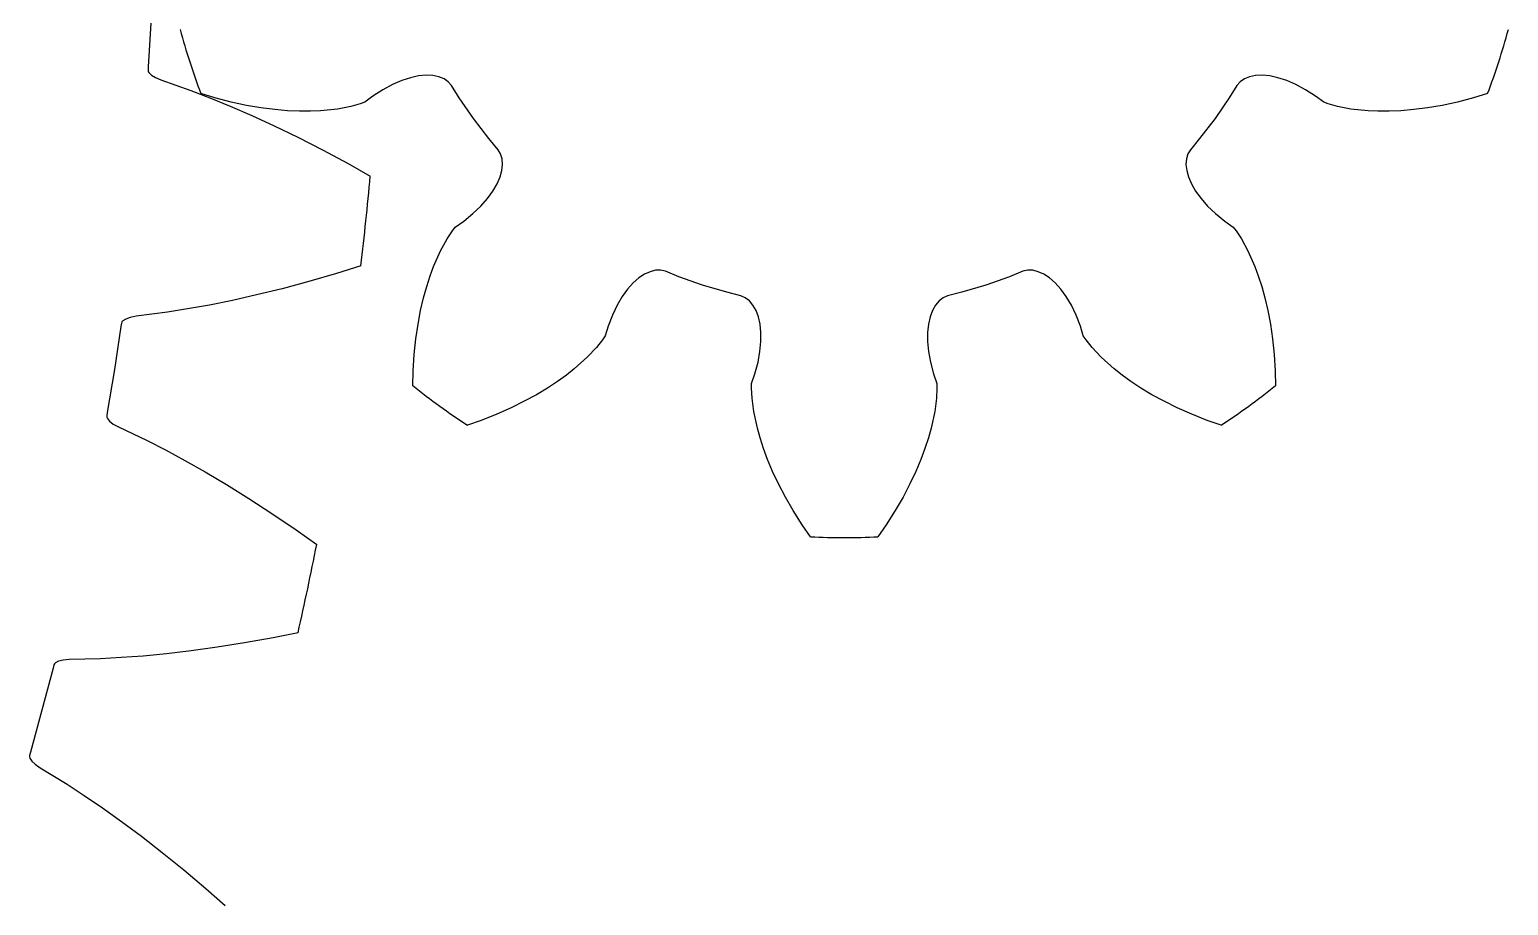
# Model space of a CAD drawing. Extents: x -300 to 395, y -300 to 300.
# Drawn here: x 270 to 394.7, y -89.1 to -15.2 of the extents above; entities that cross this region are included whole.
import ezdxf

# ---------------------------------------------------------------- set-up
doc = ezdxf.new("R2010")
doc.units = 0

msp = doc.modelspace()

# ---------------------------------------------------------------- linework, layer by layer
at = {"layer": 'layer0'}
for p, q in [((300.6, -19.85), (299.79, -20.29)), ((301.38, -19.52), (300.6, -19.85)), ((302.12, -19.28), (301.38, -19.52)), ((302.8, -19.13), (302.12, -19.28)), ((303.44, -19.07), (302.8, -19.13)), ((304.01, -19.1), (303.44, -19.07)), ((304.52, -19.21), (304.01, -19.1)), ((304.95, -19.38), (304.52, -19.21)), ((305.31, -19.63), (304.95, -19.38)), ((305.58, -19.94), (305.31, -19.63)), ((306.23, -20.97), (305.58, -19.94)), ((371.84, -19.94), (371.19, -20.97)), ((372.11, -19.63), (371.84, -19.94)), ((372.47, -19.38), (372.11, -19.63)), ((372.9, -19.21), (372.47, -19.38)), ((373.41, -19.1), (372.9, -19.21)), ((373.98, -19.07), (373.41, -19.1)), ((374.62, -19.13), (373.98, -19.07)), ((375.3, -19.28), (374.62, -19.13)), ((376.04, -19.52), (375.3, -19.28)), ((376.82, -19.85), (376.04, -19.52)), ((377.63, -20.29), (376.82, -19.85)), ((285.61, -20.98), (284.43, -20.62)), ((286.98, -21.33), (285.61, -20.98)), ((298.95, -20.84), (298.26, -21.35)), ((299.79, -20.29), (298.95, -20.84)), ((307.43, -22.72), (306.23, -20.97)), ((371.19, -20.97), (369.99, -22.72)), ((378.47, -20.84), (377.63, -20.29)), ((379.16, -21.35), (378.47, -20.84)), ((391.81, -20.98), (390.44, -21.33)), ((392.99, -20.62), (391.81, -20.98)), ((288.27, -21.61), (286.98, -21.33)), ((289.5, -21.82), (288.27, -21.61)), ((290.66, -21.96), (289.5, -21.82)), ((291.74, -22.06), (290.66, -21.96)), ((292.75, -22.1), (291.74, -22.06)), ((293.67, -22.1), (292.75, -22.1)), ((294.52, -22.07), (293.67, -22.1)), ((295.97, -21.92), (294.52, -22.07)), ((297.09, -21.71), (295.97, -21.92)), ((297.88, -21.49), (297.09, -21.71)), ((298.26, -21.35), (297.88, -21.49)), ((379.54, -21.49), (379.16, -21.35)), ((380.33, -21.71), (379.54, -21.49)), ((381.45, -21.92), (380.33, -21.71)), ((382.9, -22.07), (381.45, -21.92)), ((383.74, -22.1), (382.9, -22.07)), ((384.67, -22.1), (383.74, -22.1)), ((385.68, -22.06), (384.67, -22.1)), ((386.76, -21.96), (385.68, -22.06)), ((387.92, -21.82), (386.76, -21.96)), ((389.15, -21.61), (387.92, -21.82)), ((390.44, -21.33), (389.15, -21.61)), ((308.73, -24.41), (307.43, -22.72)), ((369.99, -22.72), (368.69, -24.41)), ((309.51, -25.35), (308.73, -24.41)), ((368.69, -24.41), (367.91, -25.35)), ((309.72, -25.7), (309.51, -25.35)), ((309.84, -26.12), (309.72, -25.7)), ((309.88, -26.59), (309.84, -26.12)), ((367.58, -26.12), (367.54, -26.59)), ((367.7, -25.7), (367.58, -26.12)), ((367.91, -25.35), (367.7, -25.7)), ((309.67, -27.65), (309.82, -27.1)), ((309.82, -27.1), (309.88, -26.59)), ((367.54, -26.59), (367.6, -27.1)), ((367.6, -27.1), (367.75, -27.65)), ((309.07, -28.85), (309.42, -28.24)), ((309.42, -28.24), (309.67, -27.65)), ((367.75, -27.65), (368, -28.24)), ((368, -28.24), (368.35, -28.85)), ((308.05, -30.11), (308.61, -29.47)), ((308.61, -29.47), (309.07, -28.85)), ((368.35, -28.85), (368.81, -29.47)), ((368.81, -29.47), (369.37, -30.11)), ((306.61, -31.37), (307.38, -30.74)), ((307.38, -30.74), (308.05, -30.11)), ((369.37, -30.11), (370.04, -30.74)), ((370.04, -30.74), (370.81, -31.37)), ((305.2, -32.88), (305.65, -32.19)), ((305.65, -32.19), (305.9, -31.87)), ((305.9, -31.87), (306.61, -31.37)), ((370.81, -31.37), (371.52, -31.87)), ((371.52, -31.87), (371.77, -32.19)), ((371.77, -32.19), (372.22, -32.88)), ((304.66, -33.87), (305.2, -32.88)), ((372.22, -32.88), (372.76, -33.87)), ((304.07, -35.21), (304.66, -33.87)), ((372.76, -33.87), (373.35, -35.21)), ((303.49, -36.88), (303.77, -36)), ((303.77, -36), (304.07, -35.21)), ((321.38, -36.16), (320.91, -36.58)), ((321.86, -35.85), (321.38, -36.16)), ((322.33, -35.64), (321.86, -35.85)), ((322.79, -35.52), (322.33, -35.64)), ((323.22, -35.51), (322.79, -35.52)), ((323.63, -35.6), (323.22, -35.51)), ((324.76, -36.06), (323.63, -35.6)), ((326.76, -36.77), (324.76, -36.06)), ((352.66, -36.06), (350.66, -36.77)), ((353.79, -35.6), (352.66, -36.06)), ((354.2, -35.51), (353.79, -35.6)), ((354.63, -35.52), (354.2, -35.51)), ((355.08, -35.64), (354.63, -35.52)), ((355.56, -35.85), (355.08, -35.64)), ((356.03, -36.16), (355.56, -35.85)), ((356.51, -36.58), (356.03, -36.16)), ((373.35, -35.21), (373.64, -36)), ((373.64, -36), (373.93, -36.88)), ((303.22, -37.85), (303.49, -36.88)), ((320.44, -37.1), (319.98, -37.73)), ((320.91, -36.58), (320.44, -37.1)), ((328.8, -37.37), (326.76, -36.77)), ((329.99, -37.67), (328.8, -37.37)), ((348.62, -37.37), (347.43, -37.67)), ((350.66, -36.77), (348.62, -37.37)), ((356.98, -37.1), (356.51, -36.58)), ((357.44, -37.73), (356.98, -37.1)), ((373.93, -36.88), (374.2, -37.85)), ((302.97, -38.91), (303.22, -37.85)), ((319.55, -38.46), (319.15, -39.29)), ((319.98, -37.73), (319.55, -38.46)), ((330.36, -37.83), (329.99, -37.67)), ((330.71, -38.1), (330.36, -37.83)), ((331.01, -38.45), (330.71, -38.1)), ((331.27, -38.9), (331.01, -38.45)), ((346.41, -38.45), (346.15, -38.9)), ((346.71, -38.1), (346.41, -38.45)), ((347.06, -37.83), (346.71, -38.1)), ((347.43, -37.67), (347.06, -37.83)), ((357.87, -38.46), (357.44, -37.73)), ((358.27, -39.29), (357.87, -38.46)), ((374.2, -37.85), (374.45, -38.91)), ((302.76, -40.06), (302.97, -38.91)), ((319.15, -39.29), (318.79, -40.23)), ((331.47, -39.44), (331.27, -38.9)), ((331.61, -40.06), (331.47, -39.44)), ((345.95, -39.44), (345.81, -40.06)), ((346.15, -38.9), (345.95, -39.44)), ((358.63, -40.23), (358.27, -39.29)), ((374.45, -38.91), (374.66, -40.06)), ((302.57, -41.29), (302.76, -40.06)), ((318.53, -41.05), (318.31, -41.39)), ((318.79, -40.23), (318.53, -41.05)), ((331.68, -40.76), (331.61, -40.06)), ((331.68, -41.53), (331.68, -40.76)), ((345.81, -40.06), (345.74, -40.76)), ((345.74, -40.76), (345.74, -41.53)), ((358.88, -41.05), (358.63, -40.23)), ((359.11, -41.39), (358.88, -41.05)), ((374.66, -40.06), (374.85, -41.29)), ((302.44, -42.61), (302.57, -41.29)), ((317.8, -42.03), (317.02, -42.85)), ((318.31, -41.39), (317.8, -42.03)), ((331.44, -43.28), (331.6, -42.38)), ((331.6, -42.38), (331.68, -41.53)), ((345.74, -41.53), (345.82, -42.38)), ((345.82, -42.38), (345.98, -43.28)), ((359.62, -42.03), (359.11, -41.39)), ((360.4, -42.85), (359.62, -42.03)), ((374.85, -41.29), (374.98, -42.61)), ((302.35, -44.02), (302.44, -42.61)), ((317.02, -42.85), (315.93, -43.82)), ((331.18, -44.25), (331.44, -43.28)), ((345.98, -43.28), (346.24, -44.25)), ((361.49, -43.82), (360.4, -42.85)), ((374.98, -42.61), (375.07, -44.02)), ((302.32, -45.25), (302.35, -44.02)), ((314.52, -44.89), (313.68, -45.45)), ((315.27, -44.35), (314.52, -44.89)), ((315.93, -43.82), (315.27, -44.35)), ((330.9, -45.07), (331.18, -44.25)), ((346.24, -44.25), (346.52, -45.07)), ((362.15, -44.35), (361.49, -43.82)), ((362.9, -44.89), (362.15, -44.35)), ((363.74, -45.45), (362.9, -44.89)), ((375.07, -44.02), (375.1, -45.25)), ((312.74, -46.01), (311.72, -46.57)), ((313.68, -45.45), (312.74, -46.01)), ((330.89, -45.47), (330.9, -45.07)), ((330.93, -46.29), (330.89, -45.47)), ((346.53, -45.47), (346.49, -46.29)), ((346.52, -45.07), (346.53, -45.47)), ((364.67, -46.01), (363.74, -45.45)), ((365.7, -46.57), (364.67, -46.01)), ((310.6, -47.13), (309.39, -47.66)), ((311.72, -46.57), (310.6, -47.13)), ((331.07, -47.42), (330.93, -46.29)), ((346.49, -46.29), (346.35, -47.42)), ((366.81, -47.13), (365.7, -46.57)), ((368.03, -47.66), (366.81, -47.13)), ((308.08, -48.18), (306.92, -48.59)), ((309.39, -47.66), (308.08, -48.18)), ((331.38, -48.84), (331.07, -47.42)), ((346.35, -47.42), (346.04, -48.84)), ((369.33, -48.18), (368.03, -47.66)), ((370.5, -48.59), (369.33, -48.18)), ((331.61, -49.66), (331.38, -48.84)), ((331.9, -50.54), (331.61, -49.66)), ((345.81, -49.66), (345.52, -50.54)), ((346.04, -48.84), (345.81, -49.66)), ((332.25, -51.48), (331.9, -50.54)), ((345.52, -50.54), (345.17, -51.48)), ((332.67, -52.49), (332.25, -51.48)), ((345.17, -51.48), (344.75, -52.49)), ((333.17, -53.54), (332.67, -52.49)), ((333.75, -54.65), (333.17, -53.54)), ((344.25, -53.54), (343.67, -54.65)), ((344.75, -52.49), (344.25, -53.54)), ((334.41, -55.79), (333.75, -54.65)), ((343.67, -54.65), (343.01, -55.79)), ((335.17, -56.98), (334.41, -55.79)), ((343.01, -55.79), (342.25, -56.98)), ((335.87, -57.99), (335.17, -56.98)), ((342.25, -56.98), (341.55, -57.99))]:
    msp.add_line(p, q, dxfattribs=at)
for start, end in [(195.1954, 200.8046), (339.1954, 344.8046), (231.1954, 236.8046), (303.1954, 308.8046), (267.1954, 272.8046)]:
    msp.add_arc((338.71, 0), 58.06, start, end, dxfattribs=at)
at = {"layer": 'layer1'}
for p, q in [((280.21, -14.69), (280, -18.35)), ((280, -18.35), (279.98, -18.64)), ((279.98, -18.64), (280, -18.74)), ((280, -18.74), (280.05, -18.84)), ((280.05, -18.84), (280.26, -19.05)), ((280.26, -19.05), (280.6, -19.26)), ((280.6, -19.26), (281.06, -19.46)), ((281.06, -19.46), (283.58, -20.35)), ((283.58, -20.35), (285.2, -20.97)), ((285.2, -20.97), (286.91, -21.67)), ((286.91, -21.67), (288.72, -22.46)), ((288.72, -22.46), (290.63, -23.34)), ((290.63, -23.34), (292.62, -24.3)), ((292.62, -24.3), (294.7, -25.36)), ((294.7, -25.36), (296.86, -26.52)), ((296.86, -26.52), (298.73, -27.58)), ((295.89, -35.78), (293.53, -36.46)), ((297.94, -35.14), (295.89, -35.78)), ((291.28, -37.07), (289.13, -37.6)), ((293.53, -36.46), (291.28, -37.07)), ((285.15, -38.45), (283.32, -38.78)), ((287.09, -38.06), (285.15, -38.45)), ((289.13, -37.6), (287.09, -38.06)), ((277.78, -39.88), (277.73, -39.98)), ((277.85, -39.79), (277.78, -39.88)), ((278.09, -39.63), (277.85, -39.79)), ((278.47, -39.5), (278.09, -39.63)), ((278.97, -39.4), (278.47, -39.5)), ((281.61, -39.05), (278.97, -39.4)), ((283.32, -38.78), (281.61, -39.05)), ((277.69, -40.26), (277.14, -43.89)), ((277.73, -39.98), (277.69, -40.26)), ((277.14, -43.89), (276.54, -47.52)), ((276.54, -47.52), (276.5, -47.8)), ((276.5, -47.8), (276.51, -47.9)), ((276.51, -47.9), (276.55, -48.01)), ((276.55, -48.01), (276.73, -48.24)), ((276.73, -48.24), (277.04, -48.49)), ((277.04, -48.49), (277.49, -48.73)), ((277.49, -48.73), (279.9, -49.88)), ((279.9, -49.88), (281.44, -50.67)), ((281.44, -50.67), (283.08, -51.55)), ((283.08, -51.55), (284.8, -52.52)), ((284.8, -52.52), (286.6, -53.59)), ((286.6, -53.59), (288.48, -54.76)), ((288.48, -54.76), (290.43, -56.03)), ((290.43, -56.03), (292.46, -57.41)), ((292.46, -57.41), (294.21, -58.65)), ((292.63, -66.09), (290.53, -66.51)), ((285.81, -67.31), (283.62, -67.62)), ((288.11, -66.95), (285.81, -67.31)), ((290.53, -66.51), (288.11, -66.95)), ((272.43, -68.48), (272.17, -68.62)), ((272.81, -68.39), (272.43, -68.48)), ((273.32, -68.35), (272.81, -68.39)), ((275.98, -68.28), (273.32, -68.35)), ((277.72, -68.18), (275.98, -68.28)), ((279.57, -68.05), (277.72, -68.18)), ((281.53, -67.86), (279.57, -68.05)), ((283.62, -67.62), (281.53, -67.86)), ((271.96, -69.07), (271.03, -72.62)), ((272.03, -68.79), (271.96, -69.07)), ((272.08, -68.7), (272.03, -68.79)), ((272.17, -68.62), (272.08, -68.7)), ((271.03, -72.62), (270.06, -76.17)), ((270.06, -76.17), (269.98, -76.44)), ((269.98, -76.44), (269.98, -76.55)), ((269.98, -76.55), (270.01, -76.66)), ((270.01, -76.66), (270.17, -76.91)), ((270.17, -76.91), (270.46, -77.18)), ((270.46, -77.18), (270.88, -77.47)), ((270.88, -77.47), (273.15, -78.86)), ((273.15, -78.86), (274.6, -79.81)), ((274.6, -79.81), (276.14, -80.85)), ((276.14, -80.85), (277.75, -82)), ((277.75, -82), (279.43, -83.25)), ((279.43, -83.25), (281.17, -84.61)), ((281.17, -84.61), (282.99, -86.08)), ((282.99, -86.08), (284.86, -87.67)), ((284.86, -87.67), (286.47, -89.08))]:
    msp.add_line(p, q, dxfattribs=at)
for start, end in [(353.274, 354.726), (347.274, 348.726)]:
    msp.add_arc((0, 0), 300, start, end, dxfattribs=at)
at = {"layer": 'layer2'}
for p, q in [((300.6, -19.85), (299.79, -20.29)), ((301.38, -19.52), (300.6, -19.85)), ((302.12, -19.28), (301.38, -19.52)), ((302.8, -19.13), (302.12, -19.28)), ((303.44, -19.07), (302.8, -19.13)), ((304.01, -19.1), (303.44, -19.07)), ((304.52, -19.21), (304.01, -19.1)), ((304.95, -19.38), (304.52, -19.21)), ((305.31, -19.63), (304.95, -19.38)), ((305.58, -19.94), (305.31, -19.63)), ((306.23, -20.97), (305.58, -19.94)), ((371.84, -19.94), (371.19, -20.97)), ((372.11, -19.63), (371.84, -19.94)), ((372.47, -19.38), (372.11, -19.63)), ((372.9, -19.21), (372.47, -19.38)), ((373.41, -19.1), (372.9, -19.21)), ((373.98, -19.07), (373.41, -19.1)), ((374.62, -19.13), (373.98, -19.07)), ((375.3, -19.28), (374.62, -19.13)), ((376.04, -19.52), (375.3, -19.28)), ((376.82, -19.85), (376.04, -19.52)), ((377.63, -20.29), (376.82, -19.85)), ((285.61, -20.98), (284.43, -20.62)), ((286.98, -21.33), (285.61, -20.98)), ((298.95, -20.84), (298.26, -21.35)), ((299.79, -20.29), (298.95, -20.84)), ((307.43, -22.72), (306.23, -20.97)), ((371.19, -20.97), (369.99, -22.72)), ((378.47, -20.84), (377.63, -20.29)), ((379.16, -21.35), (378.47, -20.84)), ((391.81, -20.98), (390.44, -21.33)), ((392.99, -20.62), (391.81, -20.98)), ((288.27, -21.61), (286.98, -21.33)), ((289.5, -21.82), (288.27, -21.61)), ((290.66, -21.96), (289.5, -21.82)), ((291.74, -22.06), (290.66, -21.96)), ((292.75, -22.1), (291.74, -22.06)), ((293.67, -22.1), (292.75, -22.1)), ((294.52, -22.07), (293.67, -22.1)), ((295.97, -21.92), (294.52, -22.07)), ((297.09, -21.71), (295.97, -21.92)), ((297.88, -21.49), (297.09, -21.71)), ((298.26, -21.35), (297.88, -21.49)), ((379.54, -21.49), (379.16, -21.35)), ((380.33, -21.71), (379.54, -21.49)), ((381.45, -21.92), (380.33, -21.71)), ((382.9, -22.07), (381.45, -21.92)), ((383.74, -22.1), (382.9, -22.07)), ((384.67, -22.1), (383.74, -22.1)), ((385.68, -22.06), (384.67, -22.1)), ((386.76, -21.96), (385.68, -22.06)), ((387.92, -21.82), (386.76, -21.96)), ((389.15, -21.61), (387.92, -21.82)), ((390.44, -21.33), (389.15, -21.61)), ((308.73, -24.41), (307.43, -22.72)), ((369.99, -22.72), (368.69, -24.41)), ((309.51, -25.35), (308.73, -24.41)), ((368.69, -24.41), (367.91, -25.35)), ((309.72, -25.7), (309.51, -25.35)), ((309.84, -26.12), (309.72, -25.7)), ((309.88, -26.59), (309.84, -26.12)), ((367.58, -26.12), (367.54, -26.59)), ((367.7, -25.7), (367.58, -26.12)), ((367.91, -25.35), (367.7, -25.7)), ((309.67, -27.65), (309.82, -27.1)), ((309.82, -27.1), (309.88, -26.59)), ((367.54, -26.59), (367.6, -27.1)), ((367.6, -27.1), (367.75, -27.65)), ((309.07, -28.85), (309.42, -28.24)), ((309.42, -28.24), (309.67, -27.65)), ((367.75, -27.65), (368, -28.24)), ((368, -28.24), (368.35, -28.85)), ((308.05, -30.11), (308.61, -29.47)), ((308.61, -29.47), (309.07, -28.85)), ((368.35, -28.85), (368.81, -29.47)), ((368.81, -29.47), (369.37, -30.11)), ((306.61, -31.37), (307.38, -30.74)), ((307.38, -30.74), (308.05, -30.11)), ((369.37, -30.11), (370.04, -30.74)), ((370.04, -30.74), (370.81, -31.37)), ((305.2, -32.88), (305.65, -32.19)), ((305.65, -32.19), (305.9, -31.87)), ((305.9, -31.87), (306.61, -31.37)), ((370.81, -31.37), (371.52, -31.87)), ((371.52, -31.87), (371.77, -32.19)), ((371.77, -32.19), (372.22, -32.88)), ((304.66, -33.87), (305.2, -32.88)), ((372.22, -32.88), (372.76, -33.87)), ((304.07, -35.21), (304.66, -33.87)), ((372.76, -33.87), (373.35, -35.21)), ((303.49, -36.88), (303.77, -36)), ((303.77, -36), (304.07, -35.21)), ((321.38, -36.16), (320.91, -36.58)), ((321.86, -35.85), (321.38, -36.16)), ((322.33, -35.64), (321.86, -35.85)), ((322.79, -35.52), (322.33, -35.64)), ((323.22, -35.51), (322.79, -35.52)), ((323.63, -35.6), (323.22, -35.51)), ((324.76, -36.06), (323.63, -35.6)), ((326.76, -36.77), (324.76, -36.06)), ((352.66, -36.06), (350.66, -36.77)), ((353.79, -35.6), (352.66, -36.06)), ((354.2, -35.51), (353.79, -35.6)), ((354.63, -35.52), (354.2, -35.51)), ((355.08, -35.64), (354.63, -35.52)), ((355.56, -35.85), (355.08, -35.64)), ((356.03, -36.16), (355.56, -35.85)), ((356.51, -36.58), (356.03, -36.16)), ((373.35, -35.21), (373.64, -36)), ((373.64, -36), (373.93, -36.88)), ((303.22, -37.85), (303.49, -36.88)), ((320.44, -37.1), (319.98, -37.73)), ((320.91, -36.58), (320.44, -37.1)), ((328.8, -37.37), (326.76, -36.77)), ((329.99, -37.67), (328.8, -37.37)), ((348.62, -37.37), (347.43, -37.67)), ((350.66, -36.77), (348.62, -37.37)), ((356.98, -37.1), (356.51, -36.58)), ((357.44, -37.73), (356.98, -37.1)), ((373.93, -36.88), (374.2, -37.85)), ((302.97, -38.91), (303.22, -37.85)), ((319.55, -38.46), (319.15, -39.29)), ((319.98, -37.73), (319.55, -38.46)), ((330.36, -37.83), (329.99, -37.67)), ((330.71, -38.1), (330.36, -37.83)), ((331.01, -38.45), (330.71, -38.1)), ((331.27, -38.9), (331.01, -38.45)), ((346.41, -38.45), (346.15, -38.9)), ((346.71, -38.1), (346.41, -38.45)), ((347.06, -37.83), (346.71, -38.1)), ((347.43, -37.67), (347.06, -37.83)), ((357.87, -38.46), (357.44, -37.73)), ((358.27, -39.29), (357.87, -38.46)), ((374.2, -37.85), (374.45, -38.91)), ((302.76, -40.06), (302.97, -38.91)), ((319.15, -39.29), (318.79, -40.23)), ((331.47, -39.44), (331.27, -38.9)), ((331.61, -40.06), (331.47, -39.44)), ((345.95, -39.44), (345.81, -40.06)), ((346.15, -38.9), (345.95, -39.44)), ((358.63, -40.23), (358.27, -39.29)), ((374.45, -38.91), (374.66, -40.06)), ((302.57, -41.29), (302.76, -40.06)), ((318.53, -41.05), (318.31, -41.39)), ((318.79, -40.23), (318.53, -41.05)), ((331.68, -40.76), (331.61, -40.06)), ((331.68, -41.53), (331.68, -40.76)), ((345.81, -40.06), (345.74, -40.76)), ((345.74, -40.76), (345.74, -41.53)), ((358.88, -41.05), (358.63, -40.23)), ((359.11, -41.39), (358.88, -41.05)), ((374.66, -40.06), (374.85, -41.29)), ((302.44, -42.61), (302.57, -41.29)), ((317.8, -42.03), (317.02, -42.85)), ((318.31, -41.39), (317.8, -42.03)), ((331.44, -43.28), (331.6, -42.38)), ((331.6, -42.38), (331.68, -41.53)), ((345.74, -41.53), (345.82, -42.38)), ((345.82, -42.38), (345.98, -43.28)), ((359.62, -42.03), (359.11, -41.39)), ((360.4, -42.85), (359.62, -42.03)), ((374.85, -41.29), (374.98, -42.61)), ((302.35, -44.02), (302.44, -42.61)), ((317.02, -42.85), (315.93, -43.82)), ((331.18, -44.25), (331.44, -43.28)), ((345.98, -43.28), (346.24, -44.25)), ((361.49, -43.82), (360.4, -42.85)), ((374.98, -42.61), (375.07, -44.02)), ((302.32, -45.25), (302.35, -44.02)), ((314.52, -44.89), (313.68, -45.45)), ((315.27, -44.35), (314.52, -44.89)), ((315.93, -43.82), (315.27, -44.35)), ((330.9, -45.07), (331.18, -44.25)), ((346.24, -44.25), (346.52, -45.07)), ((362.15, -44.35), (361.49, -43.82)), ((362.9, -44.89), (362.15, -44.35)), ((363.74, -45.45), (362.9, -44.89)), ((375.07, -44.02), (375.1, -45.25)), ((312.74, -46.01), (311.72, -46.57)), ((313.68, -45.45), (312.74, -46.01)), ((330.89, -45.47), (330.9, -45.07)), ((330.93, -46.29), (330.89, -45.47)), ((346.53, -45.47), (346.49, -46.29)), ((346.52, -45.07), (346.53, -45.47)), ((364.67, -46.01), (363.74, -45.45)), ((365.7, -46.57), (364.67, -46.01)), ((310.6, -47.13), (309.39, -47.66)), ((311.72, -46.57), (310.6, -47.13)), ((331.07, -47.42), (330.93, -46.29)), ((346.49, -46.29), (346.35, -47.42)), ((366.81, -47.13), (365.7, -46.57)), ((368.03, -47.66), (366.81, -47.13)), ((308.08, -48.18), (306.92, -48.59)), ((309.39, -47.66), (308.08, -48.18)), ((331.38, -48.84), (331.07, -47.42)), ((346.35, -47.42), (346.04, -48.84)), ((369.33, -48.18), (368.03, -47.66)), ((370.5, -48.59), (369.33, -48.18)), ((331.61, -49.66), (331.38, -48.84)), ((331.9, -50.54), (331.61, -49.66)), ((345.81, -49.66), (345.52, -50.54)), ((346.04, -48.84), (345.81, -49.66)), ((332.25, -51.48), (331.9, -50.54)), ((345.52, -50.54), (345.17, -51.48)), ((332.67, -52.49), (332.25, -51.48)), ((345.17, -51.48), (344.75, -52.49)), ((333.17, -53.54), (332.67, -52.49)), ((333.75, -54.65), (333.17, -53.54)), ((344.25, -53.54), (343.67, -54.65)), ((344.75, -52.49), (344.25, -53.54)), ((334.41, -55.79), (333.75, -54.65)), ((343.67, -54.65), (343.01, -55.79)), ((335.17, -56.98), (334.41, -55.79)), ((343.01, -55.79), (342.25, -56.98)), ((335.87, -57.99), (335.17, -56.98)), ((342.25, -56.98), (341.55, -57.99))]:
    msp.add_line(p, q, dxfattribs=at)
for start, end in [(195.1954, 200.8046), (339.1954, 344.8046), (231.1954, 236.8046), (303.1954, 308.8046), (267.1954, 272.8046)]:
    msp.add_arc((338.71, 0), 58.06, start, end, dxfattribs=at)
at = {"layer": 'layer3'}
for p, q in [((280.21, -14.69), (280, -18.35)), ((280, -18.35), (279.98, -18.64)), ((279.98, -18.64), (280, -18.74)), ((280, -18.74), (280.05, -18.84)), ((280.05, -18.84), (280.26, -19.05)), ((280.26, -19.05), (280.6, -19.26)), ((280.6, -19.26), (281.06, -19.46)), ((281.06, -19.46), (283.58, -20.35)), ((283.58, -20.35), (285.2, -20.97)), ((285.2, -20.97), (286.91, -21.67)), ((286.91, -21.67), (288.72, -22.46)), ((288.72, -22.46), (290.63, -23.34)), ((290.63, -23.34), (292.62, -24.3)), ((292.62, -24.3), (294.7, -25.36)), ((294.7, -25.36), (296.86, -26.52)), ((296.86, -26.52), (298.73, -27.58)), ((295.89, -35.78), (293.53, -36.46)), ((297.94, -35.14), (295.89, -35.78)), ((291.28, -37.07), (289.13, -37.6)), ((293.53, -36.46), (291.28, -37.07)), ((285.15, -38.45), (283.32, -38.78)), ((287.09, -38.06), (285.15, -38.45)), ((289.13, -37.6), (287.09, -38.06)), ((277.78, -39.88), (277.73, -39.98)), ((277.85, -39.79), (277.78, -39.88)), ((278.09, -39.63), (277.85, -39.79)), ((278.47, -39.5), (278.09, -39.63)), ((278.97, -39.4), (278.47, -39.5)), ((281.61, -39.05), (278.97, -39.4)), ((283.32, -38.78), (281.61, -39.05)), ((277.69, -40.26), (277.14, -43.89)), ((277.73, -39.98), (277.69, -40.26)), ((277.14, -43.89), (276.54, -47.52)), ((276.54, -47.52), (276.5, -47.8)), ((276.5, -47.8), (276.51, -47.9)), ((276.51, -47.9), (276.55, -48.01)), ((276.55, -48.01), (276.73, -48.24)), ((276.73, -48.24), (277.04, -48.49)), ((277.04, -48.49), (277.49, -48.73)), ((277.49, -48.73), (279.9, -49.88)), ((279.9, -49.88), (281.44, -50.67)), ((281.44, -50.67), (283.08, -51.55)), ((283.08, -51.55), (284.8, -52.52)), ((284.8, -52.52), (286.6, -53.59)), ((286.6, -53.59), (288.48, -54.76)), ((288.48, -54.76), (290.43, -56.03)), ((290.43, -56.03), (292.46, -57.41)), ((292.46, -57.41), (294.21, -58.65)), ((292.63, -66.09), (290.53, -66.51)), ((285.81, -67.31), (283.62, -67.62)), ((288.11, -66.95), (285.81, -67.31)), ((290.53, -66.51), (288.11, -66.95)), ((272.43, -68.48), (272.17, -68.62)), ((272.81, -68.39), (272.43, -68.48)), ((273.32, -68.35), (272.81, -68.39)), ((275.98, -68.28), (273.32, -68.35)), ((277.72, -68.18), (275.98, -68.28)), ((279.57, -68.05), (277.72, -68.18)), ((281.53, -67.86), (279.57, -68.05)), ((283.62, -67.62), (281.53, -67.86)), ((271.96, -69.07), (271.03, -72.62)), ((272.03, -68.79), (271.96, -69.07)), ((272.08, -68.7), (272.03, -68.79)), ((272.17, -68.62), (272.08, -68.7)), ((271.03, -72.62), (270.06, -76.17)), ((270.06, -76.17), (269.98, -76.44)), ((269.98, -76.44), (269.98, -76.55)), ((269.98, -76.55), (270.01, -76.66)), ((270.01, -76.66), (270.17, -76.91)), ((270.17, -76.91), (270.46, -77.18)), ((270.46, -77.18), (270.88, -77.47)), ((270.88, -77.47), (273.15, -78.86)), ((273.15, -78.86), (274.6, -79.81)), ((274.6, -79.81), (276.14, -80.85)), ((276.14, -80.85), (277.75, -82)), ((277.75, -82), (279.43, -83.25)), ((279.43, -83.25), (281.17, -84.61)), ((281.17, -84.61), (282.99, -86.08)), ((282.99, -86.08), (284.86, -87.67)), ((284.86, -87.67), (286.47, -89.08))]:
    msp.add_line(p, q, dxfattribs=at)
for start, end in [(353.274, 354.726), (347.274, 348.726)]:
    msp.add_arc((0, 0), 300, start, end, dxfattribs=at)

doc.saveas('drawing.dxf')
